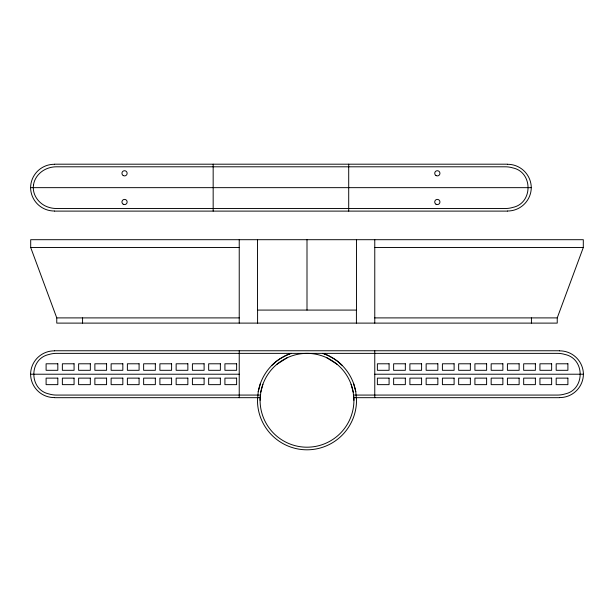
<?xml version="1.0" encoding="UTF-8"?>
<svg xmlns="http://www.w3.org/2000/svg" width="614" height="614" viewBox="0 0 614 614"><rect width="100%" height="100%" fill="white"/><g stroke="black" fill="none" stroke-linecap="round" stroke-linejoin="round"><path stroke-width="0.92" d="M260.083 400.282L260.796 392.139L262.907 384.234M260.459 383.343L258.225 391.686L257.473 400.282A49.527 49.527 0 0 0 307 449.809A49.527 49.527 0 0 0 356.527 400.282L355.775 391.686L353.541 383.343M557.236 317.898L583.3 247.519L583.3 239.698L30.7 239.698L30.7 247.519L56.764 317.898L56.764 323.11L557.236 323.11L557.236 317.898L374.77 317.898M271.979 365.261L273.591 363.787A36.963 36.963 0 0 1 280.375 358.576L286.07 355.399L291.266 353.365M276.845 364.34L287.168 357.762M54.477 164.191L507.387 164.191M30.7 187.654L531.171 187.654M54.477 211.109L507.387 211.109M30.7 247.519L239.23 247.519M374.77 247.519L583.3 247.519M56.764 317.898L239.23 317.898M54.477 350.755L559.523 350.755M30.7 374.218L239.23 374.218M374.77 374.218L583.3 374.218M260.405 395.071L56.496 395.071A25.558 25.558 0 0 1 49.043 393.965C28.766 389.783 28.766 358.653 49.043 354.47A25.558 25.558 0 0 1 56.496 353.365L557.504 353.365A25.558 25.558 0 0 1 564.957 354.47C585.234 358.653 585.234 389.783 564.957 393.965A25.558 25.558 0 0 1 557.504 395.071L353.595 395.071M54.477 397.68L260.198 397.68M353.802 397.68L559.523 397.68M322.734 353.365L327.93 355.399L333.625 358.576A36.963 36.963 0 0 1 340.409 363.787L342.021 365.261M326.832 357.762L337.155 364.34M351.093 384.234L353.203 392.139L353.917 400.282M531.432 317.898L531.432 323.11M374.77 239.698L374.77 323.11M374.77 350.755L374.77 397.68M356.527 239.698L356.527 310.078L257.473 310.078L257.473 239.698M356.412 310.078L356.412 323.11M348.706 164.191L348.706 211.109M307 239.698L307 310.078M257.588 310.078L257.588 323.11M239.23 239.698L239.23 323.11M239.23 350.755L239.23 397.68M213.165 164.191L213.165 211.109M82.568 317.898L82.568 323.11M54.477 164.291A23.647 23.647 0 0 0 30.585 187.646A23.647 23.647 0 0 0 54.477 211.009M507.387 164.291A23.647 23.647 0 0 1 531.279 187.646A23.647 23.647 0 0 1 507.387 211.009M258.225 391.686A49.527 49.527 0 0 1 290.061 353.741M323.939 353.741A49.527 49.527 0 0 1 355.775 391.686M353.741 396.191A46.917 46.917 0 0 1 307 447.199A46.917 46.917 0 0 1 260.259 396.191M260.796 392.139A46.917 46.917 0 0 1 353.203 392.139M54.477 397.58A23.647 23.647 0 0 1 30.585 374.218A23.647 23.647 0 0 1 54.477 350.855M559.523 397.58A23.647 23.647 0 0 0 583.415 374.218A23.647 23.647 0 0 0 559.523 350.855M33.501 184.929C31.859 195.068 39.488 204.754 49.043 207.394A25.558 25.558 0 0 0 56.496 208.499L505.368 208.507A25.558 25.558 0 0 0 512.82 207.402C533.106 203.219 533.106 172.081 512.82 167.906A25.558 25.558 0 0 0 505.368 166.801L56.496 166.801A25.558 25.558 0 0 0 49.043 167.906C41.291 170.17 34.653 176.771 33.501 184.929M57.816 363.787L46.104 363.787L46.104 370.311L57.816 370.311L57.816 363.787M74.071 363.787L62.359 363.787L62.359 370.311L74.071 370.311L74.071 363.787M90.327 363.787L78.615 363.787L78.615 370.311L90.327 370.311L90.327 363.787M106.583 363.787L94.871 363.787L94.871 370.311L106.583 370.311L106.583 363.787M122.838 363.787L111.126 363.787L111.126 370.311L122.838 370.311L122.838 363.787M139.086 363.787L127.382 363.787L127.382 370.311L139.086 370.311L139.086 363.787M155.342 363.787L143.638 363.787L143.638 370.311L155.342 370.311L155.342 363.787M171.598 363.787L159.893 363.787L159.893 370.311L171.598 370.311L171.598 363.787M187.853 363.787L176.149 363.787L176.149 370.311L187.853 370.311L187.853 363.787M204.109 363.787L192.405 363.787L192.405 370.311L204.109 370.311L204.109 363.787M220.365 363.787L208.66 363.787L208.66 370.311L220.365 370.311L220.365 363.787M236.62 363.787L224.916 363.787L224.916 370.311L236.62 370.311L236.62 363.787M389.084 363.787L377.38 363.787L377.38 370.311L389.084 370.311L389.084 363.787M405.34 363.787L393.635 363.787L393.635 370.311L405.34 370.311L405.34 363.787M421.595 363.787L409.891 363.787L409.891 370.311L421.595 370.311L421.595 363.787M437.851 363.787L426.147 363.787L426.147 370.311L437.851 370.311L437.851 363.787M454.107 363.787L442.402 363.787L442.402 370.311L454.107 370.311L454.107 363.787M470.362 363.787L458.658 363.787L458.658 370.311L470.362 370.311L470.362 363.787M486.618 363.787L474.914 363.787L474.914 370.311L486.618 370.311L486.618 363.787M502.874 363.787L491.162 363.787L491.162 370.311L502.874 370.311L502.874 363.787M519.129 363.787L507.417 363.787L507.417 370.311L519.129 370.311L519.129 363.787M535.385 363.787L523.673 363.787L523.673 370.311L535.385 370.311L535.385 363.787M551.641 363.787L539.929 363.787L539.929 370.311L551.641 370.311L551.641 363.787M567.896 363.787L556.184 363.787L556.184 370.311L567.896 370.311L567.896 363.787M57.816 378.124L46.104 378.124L46.104 384.64L57.816 384.64L57.816 378.124M74.071 378.124L62.359 378.124L62.359 384.64L74.071 384.64L74.071 378.124M90.327 378.124L78.615 378.124L78.615 384.64L90.327 384.64L90.327 378.124M106.583 378.124L94.871 378.124L94.871 384.64L106.583 384.64L106.583 378.124M122.838 378.124L111.126 378.124L111.126 384.64L122.838 384.64L122.838 378.124M139.086 378.124L127.382 378.124L127.382 384.64L139.086 384.64L139.086 378.124M155.342 378.124L143.638 378.124L143.638 384.64L155.342 384.64L155.342 378.124M171.598 378.124L159.893 378.124L159.893 384.64L171.598 384.64L171.598 378.124M187.853 378.124L176.149 378.124L176.149 384.64L187.853 384.64L187.853 378.124M204.109 378.124L192.405 378.124L192.405 384.64L204.109 384.64L204.109 378.124M220.365 378.124L208.66 378.124L208.66 384.64L220.365 384.64L220.365 378.124M236.62 378.124L224.916 378.124L224.916 384.64L236.62 384.64L236.62 378.124M389.084 378.124L377.38 378.124L377.38 384.64L389.084 384.64L389.084 378.124M405.34 378.124L393.635 378.124L393.635 384.64L405.34 384.64L405.34 378.124M421.595 378.124L409.891 378.124L409.891 384.64L421.595 384.64L421.595 378.124M437.851 378.124L426.147 378.124L426.147 384.64L437.851 384.64L437.851 378.124M454.107 378.124L442.402 378.124L442.402 384.64L454.107 384.64L454.107 378.124M470.362 378.124L458.658 378.124L458.658 384.64L470.362 384.64L470.362 378.124M486.618 378.124L474.914 378.124L474.914 384.64L486.618 384.64L486.618 378.124M502.874 378.124L491.162 378.124L491.162 384.64L502.874 384.64L502.874 378.124M519.129 378.124L507.417 378.124L507.417 384.64L519.129 384.64L519.129 378.124M535.385 378.124L523.673 378.124L523.673 384.64L535.385 384.64L535.385 378.124M551.641 378.124L539.929 378.124L539.929 384.64L551.641 384.64L551.641 378.124M567.896 378.124L556.184 378.124L556.184 384.64L567.896 384.64L567.896 378.124M123.237 204.247A2.609 2.609 0 0 0 127.144 201.991A2.609 2.609 0 0 0 123.237 199.727A2.609 2.609 0 0 0 123.237 204.247M123.237 175.573A2.609 2.609 0 0 0 127.144 173.317A2.609 2.609 0 0 0 123.237 171.06A2.609 2.609 0 0 0 123.237 175.573M436.024 204.247A2.609 2.609 0 0 0 439.939 201.991A2.609 2.609 0 0 0 436.024 199.727A2.609 2.609 0 0 0 436.024 204.247M436.024 175.573A2.609 2.609 0 0 0 439.939 173.317A2.609 2.609 0 0 0 436.024 171.06A2.609 2.609 0 0 0 436.024 175.573"/></g></svg>
